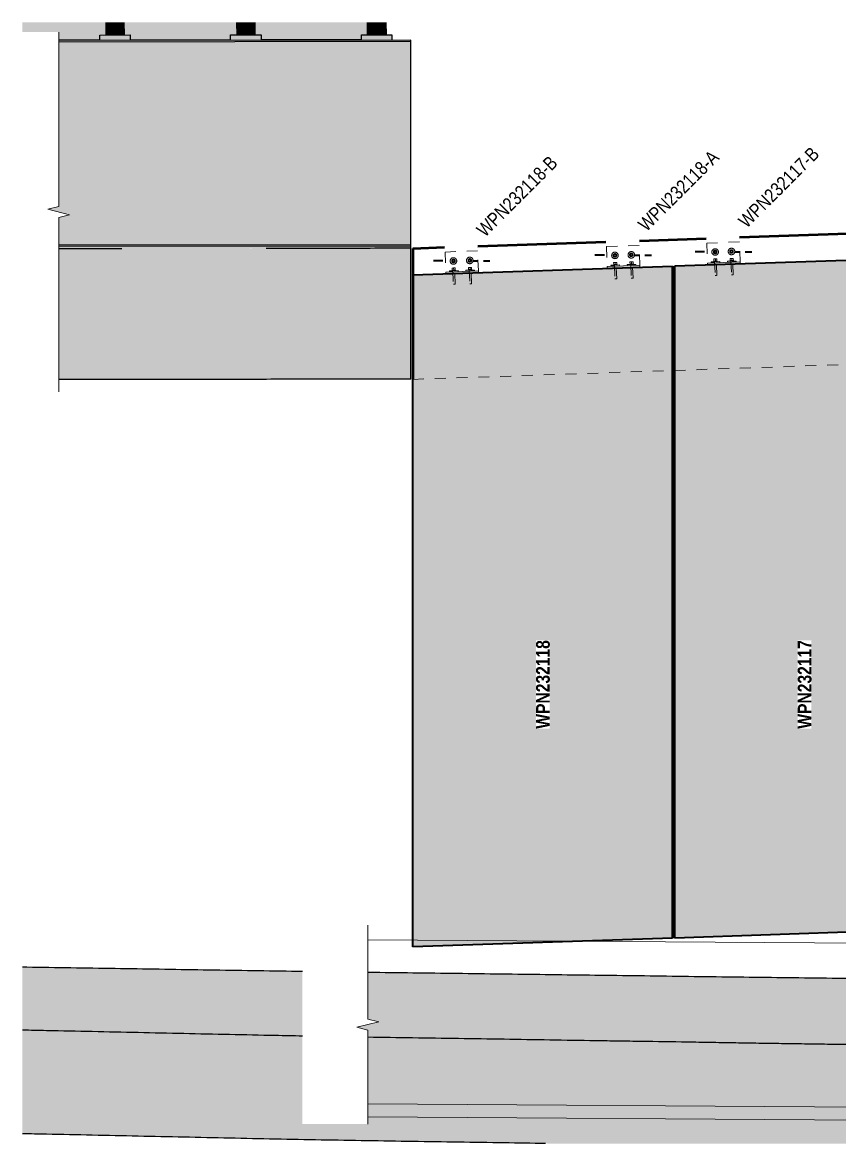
# Model space of a CAD drawing. Header units: metres. Extents: x 0 to 31, y -509 to 23.
# Drawn here: x 15.79 to 23.28, y 12.63 to 22.91 of the extents above; entities that cross this region are included whole.
import ezdxf

# ---------------------------------------------------------------- set-up
doc = ezdxf.new("R2010")
doc.units = ezdxf.units.M
doc.linetypes.add('JacobsDash', pattern=[0.0045, 0.003, -0.0015])
for name, color, linetype, lineweight in [('A-DETL', 7, 'Continuous', 13), ('A-DETL-GENF', 7, 'Continuous', 9), ('A-GENM', 7, 'Continuous', 35), ('A-GENM-IDEN', 7, 'Continuous', 18), ('S-BEAM', 7, 'Continuous', 50), ('S-FNDN', 7, 'Continuous', 50), ('S-FNDN-IDEN', 7, 'Continuous', 18), ('S-FSTN', 7, 'Continuous', 18)]:
    doc.layers.add(name, color=color, linetype=linetype, lineweight=lineweight)
doc.styles.add('Arial Narrow_2', font='ARIALN.TTF', dxfattribs={"height": 0.125})
doc.styles.add('Arial Narrow_B', font='ARIALNB.TTF', dxfattribs={"height": 0.125})

# ---------------------------------------------------------------- blocks, each defined once
blk = doc.blocks.new('CappingBeam_RS39A_CB04 - CappingBeam_RS39A_CB04-57951987-DRG-2873191 - ELEVATION - FASCIA PANEL AT ABUTMENT A1')
at = {"layer": 'A-GENM', "lineweight": 25, "true_color": 0xefefdf}
blk.add_hatch(color=254, dxfattribs=at).paths.add_polyline_path([(1099.103, 19.636), (1099.682, 19.636), (1101.007, 19.638), (1102.332, 19.641), (1102.332, 20.841), (1100.723, 20.838), (1099.682, 20.836), (1099.103, 20.836), (1099.103, 19.8)])
h = blk.add_hatch(color=254, dxfattribs=at)
h.paths.add_polyline_path([(1099.624, 20.836), (1099.806, 20.836), (1099.636, 20.836)])
h.paths.add_polyline_path([(1100.937, 20.838), (1101.007, 20.838), (1100.836, 20.838)])
at = {"layer": 'A-GENM', "color": 253, "lineweight": 25, "true_color": 0xa3a3a3, "flags": 128}
blk.add_lwpolyline([(1102.332, 19.641), (1102.332, 19.774), (1102.332, 19.907), (1102.332, 20.041), (1102.332, 20.174), (1102.332, 20.307), (1102.332, 20.441), (1102.332, 20.574), (1102.332, 20.707), (1102.332, 20.841)], dxfattribs=at)
at = {"layer": 'A-GENM', "color": 253, "lineweight": 25, "true_color": 0xa3a3a3}
for points in [[(1099.681, 20.836), (1099.488, 20.836), (1099.296, 20.836), (1099.103, 20.836)], [(1102.332, 20.841), (1102.112, 20.84), (1101.67, 20.839), (1101.228, 20.839), (1101.007, 20.838)], [(1099.681, 19.636), (1099.488, 19.636), (1099.295, 19.636), (1099.103, 19.636)]]:
    blk.add_open_spline(points, degree=3, dxfattribs=at)
blk.add_open_spline([(1102.332, 19.641), (1102.112, 19.64), (1101.67, 19.639), (1100.787, 19.638), (1100.124, 19.637), (1099.682, 19.636)], degree=3, knots=[0, 0, 0, 0, 0.02083333, 0.04166667, 0.08333333, 0.08333333, 0.08333333, 0.08333333], dxfattribs=at)
blk = doc.blocks.new('StitchPour_RS39A_05 - StitchPour_RS39A_05-60503718-DRG-2873191 - ELEVATION - FASCIA PANEL AT ABUTMENT A1')
at = {"layer": 'A-GENM', "lineweight": 25, "true_color": 0xf4f4f4}
blk.add_hatch(color=7, dxfattribs=at).paths.add_polyline_path([(1099.103, 20.836), (1099.747, 20.836), (1101.699, 20.84), (1102.332, 20.841), (1102.332, 20.861), (1099.103, 20.857), (1099.103, 20.836)])
at = {"layer": 'A-GENM', "color": 253, "lineweight": 25, "true_color": 0xa3a3a3}
blk.add_line((1102.332, 20.841), (1102.332, 20.861), dxfattribs=at)
blk = doc.blocks.new('Barrier-Precast-MPB-03-B - Typical-63995089-DRG-2873191 - ELEVATION - FASCIA PANEL AT ABUTMENT A1')
at = {"layer": 'A-GENM', "lineweight": 25, "true_color": 0xf4f4f4}
for points in [[(1099.103, 20.872), (1102.333, 20.876), (1102.331, 22.736), (1099.103, 22.732), (1099.103, 21.223), (1099.003, 21.198), (1099.203, 21.148), (1099.103, 21.123)], [(1099.103, 22.732), (1102.331, 22.736), (1102.331, 22.75), (1099.103, 22.747)], [(1099.103, 20.857), (1102.333, 20.861), (1102.333, 20.876), (1099.103, 20.872)]]:
    blk.add_hatch(color=7, dxfattribs=at).paths.add_polyline_path(points)
at = {"layer": 'A-GENM', "color": 253, "lineweight": 25, "true_color": 0xa3a3a3}
for p, q in [((1102.331, 22.75), (1099.103, 22.747)), ((1102.331, 22.736), (1099.103, 22.732)), ((1102.331, 22.736), (1102.331, 22.75)), ((1102.333, 20.876), (1102.331, 22.736)), ((1099.103, 20.872), (1102.333, 20.876)), ((1102.333, 20.861), (1102.333, 20.876)), ((1102.333, 20.861), (1099.103, 20.857))]:
    blk.add_line(p, q, dxfattribs=at)
blk = doc.blocks.new('SCR_SW_1 - SCR_SW_1-66993692-DRG-2873191 - ELEVATION - FASCIA PANEL AT ABUTMENT A1')
at = {"layer": 'A-GENM', "lineweight": 25, "true_color": 0xebebeb}
blk.add_hatch(color=7, dxfattribs=at).paths.add_polyline_path([(1100.959, 22.751), (1101.879, 22.752), (1101.879, 22.799), (1101.933, 22.799), (1101.932, 22.912), (1100.901, 22.912), (1100.902, 22.798), (1100.959, 22.798), (1100.959, 22.751)])
at = {"layer": 'A-GENM', "color": 253, "lineweight": 25, "true_color": 0xaeaeae}
blk.add_line((1101.879, 22.752), (1100.959, 22.751), dxfattribs=at)
blk = doc.blocks.new('SCR_SW_2 - SCR_SW_2-66993693-DRG-2873191 - ELEVATION - FASCIA PANEL AT ABUTMENT A1')
at = {"layer": 'A-GENM', "lineweight": 25, "true_color": 0xebebeb}
blk.add_hatch(color=7, dxfattribs=at).paths.add_polyline_path([(1099.759, 22.749), (1100.679, 22.75), (1100.679, 22.798), (1100.736, 22.798), (1100.735, 22.912), (1099.701, 22.912), (1099.702, 22.797), (1099.759, 22.797), (1099.759, 22.75)])
at = {"layer": 'A-GENM', "color": 253, "lineweight": 25, "true_color": 0xaeaeae}
blk.add_line((1100.679, 22.75), (1099.759, 22.749), dxfattribs=at)
blk = doc.blocks.new('SCR_SW_3 - SCR_SW_3-66993694-DRG-2873191 - ELEVATION - FASCIA PANEL AT ABUTMENT A1')
at = {"layer": 'A-GENM', "lineweight": 25, "true_color": 0xebebeb}
blk.add_hatch(color=7, dxfattribs=at).paths.add_polyline_path([(1099.103, 22.749), (1099.479, 22.749), (1099.479, 22.796), (1099.536, 22.797), (1099.535, 22.912), (1098.77, 22.912), (1098.77, 22.823), (1099.103, 22.823), (1099.103, 22.75)])
at = {"layer": 'A-GENM', "color": 253, "lineweight": 25, "true_color": 0xaeaeae}
blk.add_line((1099.479, 22.749), (1099.103, 22.749), dxfattribs=at)
blk = doc.blocks.new('POST_2560_1C_360UB - 1C-68650719-DRG-2873191 - ELEVATION - FASCIA PANEL AT ABUTMENT A1')
at = {"layer": 'A-GENM', "lineweight": 25, "true_color": 0xebebeb}
for points in [[(1101.933, 22.799), (1102.003, 22.799), (1102.003, 22.912), (1101.932, 22.912), (1101.933, 22.799)], [(1102.003, 22.799), (1102.015, 22.799), (1102.014, 22.912), (1102.003, 22.912), (1102.003, 22.799)], [(1102.015, 22.799), (1102.023, 22.799), (1102.022, 22.912), (1102.014, 22.912), (1102.015, 22.799)], [(1102.023, 22.799), (1102.034, 22.799), (1102.034, 22.912), (1102.022, 22.912), (1102.023, 22.799)], [(1102.034, 22.799), (1102.105, 22.799), (1102.104, 22.912), (1102.034, 22.912), (1102.034, 22.799)], [(1101.933, 22.799), (1101.933, 22.799), (1101.933, 22.799)], [(1102.015, 22.799), (1102.015, 22.799), (1102.015, 22.799)]]:
    blk.add_hatch(color=7, dxfattribs=at).paths.add_polyline_path(points)
at = {"layer": 'A-GENM', "color": 253, "lineweight": 25, "true_color": 0xaeaeae}
for p, q in [((1101.932, 22.912), (1101.933, 22.799)), ((1102.015, 22.799), (1102.014, 22.912)), ((1102.022, 22.912), (1102.023, 22.799)), ((1102.104, 22.912), (1102.105, 22.799))]:
    blk.add_line(p, q, dxfattribs=at)
blk = doc.blocks.new('POST_2360_1B_310UB - 1B-68650720-DRG-2873191 - ELEVATION - FASCIA PANEL AT ABUTMENT A1')
at = {"layer": 'A-GENM', "lineweight": 25, "true_color": 0xebebeb}
for points in [[(1100.736, 22.798), (1100.804, 22.798), (1100.804, 22.912), (1100.735, 22.912), (1100.736, 22.798)], [(1100.804, 22.798), (1100.815, 22.798), (1100.815, 22.912), (1100.804, 22.912), (1100.804, 22.798)], [(1100.815, 22.798), (1100.822, 22.798), (1100.822, 22.912), (1100.815, 22.912), (1100.815, 22.798)], [(1100.822, 22.798), (1100.833, 22.798), (1100.833, 22.912), (1100.822, 22.912), (1100.822, 22.798)], [(1100.833, 22.798), (1100.902, 22.798), (1100.901, 22.912), (1100.833, 22.912), (1100.833, 22.798)], [(1100.736, 22.798), (1100.736, 22.798), (1100.736, 22.798)], [(1100.815, 22.798), (1100.815, 22.798), (1100.815, 22.798)]]:
    blk.add_hatch(color=7, dxfattribs=at).paths.add_polyline_path(points)
at = {"layer": 'A-GENM', "color": 253, "lineweight": 25, "true_color": 0xaeaeae}
for p, q in [((1100.735, 22.912), (1100.736, 22.798)), ((1100.815, 22.798), (1100.815, 22.912)), ((1100.822, 22.912), (1100.822, 22.798)), ((1100.901, 22.912), (1100.902, 22.798))]:
    blk.add_line(p, q, dxfattribs=at)
blk = doc.blocks.new('POST_2180_1B_310UB - 1B-68650721-DRG-2873191 - ELEVATION - FASCIA PANEL AT ABUTMENT A1')
at = {"layer": 'A-GENM', "lineweight": 25, "true_color": 0xebebeb}
for points in [[(1099.536, 22.796), (1099.604, 22.797), (1099.604, 22.912), (1099.535, 22.912), (1099.536, 22.797)], [(1099.604, 22.796), (1099.615, 22.797), (1099.615, 22.912), (1099.604, 22.912), (1099.604, 22.797)], [(1099.615, 22.796), (1099.622, 22.797), (1099.622, 22.912), (1099.615, 22.912), (1099.615, 22.797)], [(1099.622, 22.796), (1099.633, 22.797), (1099.633, 22.912), (1099.622, 22.912), (1099.622, 22.797)], [(1099.633, 22.796), (1099.702, 22.797), (1099.701, 22.912), (1099.633, 22.912), (1099.633, 22.797)], [(1099.536, 22.796), (1099.536, 22.797), (1099.536, 22.797)], [(1099.615, 22.796), (1099.615, 22.797), (1099.615, 22.797)]]:
    blk.add_hatch(color=7, dxfattribs=at).paths.add_polyline_path(points)
at = {"layer": 'A-GENM', "color": 253, "lineweight": 25, "true_color": 0xaeaeae}
for p, q in [((1099.535, 22.912), (1099.536, 22.796)), ((1099.615, 22.796), (1099.615, 22.912)), ((1099.622, 22.912), (1099.622, 22.796)), ((1099.701, 22.912), (1099.702, 22.797))]:
    blk.add_line(p, q, dxfattribs=at)
blk = doc.blocks.new('PLATE ph - PLATE ph-66945816-DRG-2873191 - ELEVATION - FASCIA PANEL AT ABUTMENT A1')
at = {"layer": 'A-GENM', "lineweight": 25, "true_color": 0xebebeb}
for points in [[(1101.879, 22.75), (1102.159, 22.75), (1102.159, 22.799), (1101.879, 22.799), (1101.879, 22.75)], [(1101.879, 22.75), (1101.879, 22.75), (1101.879, 22.75)]]:
    blk.add_hatch(color=7, dxfattribs=at).paths.add_polyline_path(points)
at = {"layer": 'A-GENM', "color": 253, "lineweight": 25, "true_color": 0xaeaeae}
for p, q in [((1101.879, 22.791), (1101.879, 22.799)), ((1101.879, 22.799), (1102.159, 22.799)), ((1101.879, 22.75), (1101.879, 22.799)), ((1102.159, 22.799), (1102.159, 22.75))]:
    blk.add_line(p, q, dxfattribs=at)
blk = doc.blocks.new('PLATE ph - PLATE ph-V1-DRG-2873191 - ELEVATION - FASCIA PANEL AT ABUTMENT A1')
at = {"layer": 'A-GENM', "lineweight": 25, "true_color": 0xebebeb}
for points in [[(1100.679, 22.749), (1100.959, 22.749), (1100.959, 22.798), (1100.679, 22.798), (1100.679, 22.75)], [(1100.679, 22.749), (1100.679, 22.749), (1100.679, 22.75)]]:
    blk.add_hatch(color=7, dxfattribs=at).paths.add_polyline_path(points)
at = {"layer": 'A-GENM', "color": 253, "lineweight": 25, "true_color": 0xaeaeae}
for p, q in [((1100.679, 22.79), (1100.679, 22.798)), ((1100.679, 22.798), (1100.959, 22.798)), ((1100.679, 22.749), (1100.679, 22.798)), ((1100.959, 22.798), (1100.959, 22.749))]:
    blk.add_line(p, q, dxfattribs=at)
blk = doc.blocks.new('PLATE ph - PLATE ph-V2-DRG-2873191 - ELEVATION - FASCIA PANEL AT ABUTMENT A1')
at = {"layer": 'A-GENM', "lineweight": 25, "true_color": 0xebebeb}
for points in [[(1099.479, 22.747), (1099.759, 22.748), (1099.759, 22.797), (1099.479, 22.796), (1099.479, 22.75)], [(1099.479, 22.747), (1099.479, 22.747), (1099.479, 22.75)]]:
    blk.add_hatch(color=7, dxfattribs=at).paths.add_polyline_path(points)
at = {"layer": 'A-GENM', "color": 253, "lineweight": 25, "true_color": 0xaeaeae}
for p, q in [((1099.479, 22.796), (1099.759, 22.797)), ((1099.479, 22.789), (1099.479, 22.796)), ((1099.479, 22.747), (1099.479, 22.796)), ((1099.759, 22.797), (1099.759, 22.748))]:
    blk.add_line(p, q, dxfattribs=at)
blk = doc.blocks.new('Top of Pavement - RL A - Top of Pavement - RL A-68818558-DRG-2873191 - ELEVATION - FASCIA PANEL AT ABUTMENT A1')
at = {"layer": 'A-GENM', "lineweight": 25, "true_color": 0xe8e8e8}
h = blk.add_hatch(color=254, dxfattribs=at)
h.paths.add_polyline_path([(1108.679, 13.508), (1108.679, 13.554), (1114.238, 13.554), (1114.238, 14.068), (1113.781, 14.071), (1112.44, 14.082), (1111.353, 14.091), (1110.14, 14.103), (1106.499, 14.14), (1105.285, 14.155), (1101.938, 14.198), (1101.938, 13.77), (1102.038, 13.745), (1101.839, 13.695), (1101.938, 13.67), (1101.938, 13.604), (1104.027, 13.571), (1106.582, 13.532), (1107.558, 13.521), (1108.652, 13.508)])
h.paths.add_polyline_path([(1101.338, 13.614), (1101.338, 14.206), (1100.834, 14.214), (1099.215, 14.239), (1098.77, 14.246), (1098.77, 13.669), (1101.211, 13.617)])
blk.add_hatch(color=254, dxfattribs=at).paths.add_polyline_path([(1105.3, 12.629), (1108.679, 12.629), (1108.679, 13.508), (1106.336, 13.536), (1106.093, 13.539), (1105.117, 13.554), (1102.978, 13.588), (1101.938, 13.604), (1101.938, 12.808), (1101.338, 12.808), (1101.338, 13.614), (1100.723, 13.627), (1099.411, 13.655), (1098.77, 13.669), (1098.77, 12.719), (1101.394, 12.663), (1101.699, 12.658), (1102.188, 12.65), (1103.607, 12.629), (1105.117, 12.629)])
at = {"layer": 'A-GENM', "color": 253, "lineweight": 25, "true_color": 0xa3a3a3}
for points, knots in [([(1101.338, 14.206), (1101.305, 14.207), (1101.137, 14.209), (1100.834, 14.214), (1100.429, 14.22), (1100.024, 14.227), (1099.62, 14.233), (1099.215, 14.239), (1098.932, 14.244), (1098.784, 14.246), (1098.77, 14.246)], [0.66690683, 0.66690683, 0.66690683, 0.66690683, 0.66759777, 0.67039106, 0.67318436, 0.67597765, 0.67877095, 0.68156425, 0.68435754, 0.68463567, 0.68463567, 0.68463567, 0.68463567]), ([(1114.238, 14.068), (1114.22, 14.068), (1114.068, 14.069), (1113.781, 14.071), (1113.376, 14.074), (1112.971, 14.077), (1112.567, 14.081), (1112.162, 14.084), (1111.758, 14.087), (1111.353, 14.091), (1110.949, 14.095), (1110.409, 14.1), (1109.87, 14.106), (1109.331, 14.111), (1108.926, 14.115), (1108.521, 14.119), (1108.117, 14.124), (1107.712, 14.128), (1107.308, 14.132), (1106.903, 14.136), (1106.499, 14.14), (1106.094, 14.145), (1105.689, 14.15), (1105.285, 14.155), (1104.88, 14.16), (1104.475, 14.166), (1104.071, 14.171), (1103.666, 14.176), (1103.127, 14.183), (1102.587, 14.19), (1102.146, 14.195), (1101.975, 14.198), (1101.938, 14.198)], [0.57784676, 0.57784676, 0.57784676, 0.57784676, 0.57821229, 0.58100559, 0.58379888, 0.58659218, 0.58938547, 0.59217877, 0.59497207, 0.59776536, 0.60055866, 0.60335196, 0.60893855, 0.61173184, 0.61452514, 0.61731844, 0.62011173, 0.62290503, 0.62569832, 0.62849162, 0.63128492, 0.63407821, 0.63687151, 0.6396648, 0.6424581, 0.6452514, 0.64804469, 0.65083799, 0.65363128, 0.65921788, 0.66201117, 0.66276495, 0.66276495, 0.66276495, 0.66276495]), ([(1101.338, 13.614), (1101.255, 13.616), (1101.032, 13.62), (1100.67, 13.628), (1100.25, 13.637), (1099.831, 13.646), (1099.411, 13.655), (1099.058, 13.663), (1098.844, 13.667), (1098.77, 13.669)], [0.66302499, 0.66302499, 0.66302499, 0.66302499, 0.66473988, 0.66763006, 0.67052023, 0.6734104, 0.67630058, 0.67919075, 0.68071618, 0.68071618, 0.68071618, 0.68071618]), ([(1108.679, 13.508), (1108.67, 13.508), (1108.521, 13.51), (1108.231, 13.513), (1107.81, 13.518), (1107.389, 13.523), (1106.968, 13.528), (1106.617, 13.532), (1106.336, 13.536), (1106.126, 13.539), (1105.916, 13.542), (1105.706, 13.545), (1105.496, 13.548), (1105.286, 13.552), (1105.077, 13.555), (1104.797, 13.56), (1104.517, 13.564), (1104.237, 13.568), (1103.957, 13.572), (1103.607, 13.578), (1103.188, 13.585), (1102.768, 13.591), (1102.352, 13.597), (1102.075, 13.601), (1101.938, 13.604)], [0.61252895, 0.61252895, 0.61252895, 0.61252895, 0.61271676, 0.61560694, 0.61849711, 0.62138728, 0.62427746, 0.62716763, 0.62861272, 0.6300578, 0.63150289, 0.63294798, 0.63439306, 0.63583815, 0.63728324, 0.63872832, 0.6416185, 0.64306358, 0.64450867, 0.64739884, 0.65028902, 0.65317919, 0.65606936, 0.65889277, 0.65889277, 0.65889277, 0.65889277]), ([(1103.566, 12.629), (1103.44, 12.631), (1103.174, 12.635), (1102.768, 12.641), (1102.348, 12.647), (1101.929, 12.654), (1101.509, 12.661), (1101.089, 12.669), (1100.67, 12.678), (1100.11, 12.69), (1099.551, 12.702), (1099.058, 12.713), (1098.844, 12.717), (1098.77, 12.719)], [0.64768326, 0.64768326, 0.64768326, 0.64768326, 0.65028902, 0.65317919, 0.65606936, 0.65895954, 0.66184971, 0.66473988, 0.66763006, 0.67052023, 0.67630058, 0.67919075, 0.68071618, 0.68071618, 0.68071618, 0.68071618])]:
    blk.add_open_spline(points, degree=3, knots=knots, dxfattribs=at)
blk = doc.blocks.new('T2DPAA-T2D-C3S-RS-M3D-100334_rvt-1-DRG-2873191 - ELEVATION - FASCIA PANEL AT ABUTMENT A1')
at = {"layer": 'A-GENM', "color": 253, "lineweight": 25, "true_color": 0xa3a3a3}
for name in ['SCR_SW_3 - SCR_SW_3-66993694-DRG-2873191 - ELEVATION - FASCIA PANEL AT ABUTMENT A1', 'POST_2180_1B_310UB - 1B-68650721-DRG-2873191 - ELEVATION - FASCIA PANEL AT ABUTMENT A1', 'SCR_SW_2 - SCR_SW_2-66993693-DRG-2873191 - ELEVATION - FASCIA PANEL AT ABUTMENT A1', 'POST_2360_1B_310UB - 1B-68650720-DRG-2873191 - ELEVATION - FASCIA PANEL AT ABUTMENT A1', 'SCR_SW_1 - SCR_SW_1-66993692-DRG-2873191 - ELEVATION - FASCIA PANEL AT ABUTMENT A1', 'POST_2560_1C_360UB - 1C-68650719-DRG-2873191 - ELEVATION - FASCIA PANEL AT ABUTMENT A1', 'Barrier-Precast-MPB-03-B - Typical-63995089-DRG-2873191 - ELEVATION - FASCIA PANEL AT ABUTMENT A1', 'PLATE ph - PLATE ph-V2-DRG-2873191 - ELEVATION - FASCIA PANEL AT ABUTMENT A1', 'PLATE ph - PLATE ph-V1-DRG-2873191 - ELEVATION - FASCIA PANEL AT ABUTMENT A1', 'PLATE ph - PLATE ph-66945816-DRG-2873191 - ELEVATION - FASCIA PANEL AT ABUTMENT A1', 'StitchPour_RS39A_05 - StitchPour_RS39A_05-60503718-DRG-2873191 - ELEVATION - FASCIA PANEL AT ABUTMENT A1', 'CappingBeam_RS39A_CB04 - CappingBeam_RS39A_CB04-57951987-DRG-2873191 - ELEVATION - FASCIA PANEL AT ABUTMENT A1', 'Top of Pavement - RL A - Top of Pavement - RL A-68818558-DRG-2873191 - ELEVATION - FASCIA PANEL AT ABUTMENT A1']:
    blk.add_blockref(name, (0, 0), dxfattribs=at)
blk = doc.blocks.new('BR08_20_GEN_WPC_PrecastPanel_Wall__4point - BR08_20_GEN_WPC_PrecastPanel_Wall__4point-8424375-DRG-2873191 - ELEVATION - FASCIA PANEL AT ABUTMENT A1')
at = {"layer": 'A-GENM', "true_color": 0xc0c0c0}
for points in [[(1104.752, 14.514), (1107.132, 14.593), (1107.132, 20.76), (1104.752, 20.678), (1104.752, 15.199)], [(1107.132, 14.593), (1107.133, 14.593), (1107.132, 15.199)], [(1104.752, 14.514), (1104.753, 14.514), (1106.582, 14.575)]]:
    blk.add_hatch(color=9, dxfattribs=at).paths.add_polyline_path(points)
at = {"layer": 'A-GENM'}
for p, q in [((1104.752, 20.678), (1107.132, 20.76)), ((1104.752, 14.514), (1104.752, 20.678)), ((1107.133, 20.76), (1107.132, 20.76)), ((1107.132, 20.76), (1107.132, 14.593)), ((1107.133, 14.593), (1107.133, 20.76)), ((1107.132, 14.593), (1104.752, 14.514)), ((1107.132, 14.593), (1107.133, 14.593))]:
    blk.add_line(p, q, dxfattribs=at)
blk = doc.blocks.new('BR08_20_GEN_WPC_PrecastPanel_Wall__4point - BR08_20_GEN_WPC_PrecastPanel_Wall__4point-8424378-DRG-2873191 - ELEVATION - FASCIA PANEL AT ABUTMENT A1')
at = {"layer": 'A-GENM', "true_color": 0xc0c0c0}
blk.add_hatch(color=9, dxfattribs=at).paths.add_polyline_path([(1102.352, 14.434), (1104.732, 14.512), (1104.732, 20.677), (1102.352, 20.596), (1102.352, 15.199)])
at = {"layer": 'A-GENM'}
for p, q in [((1102.352, 20.596), (1104.732, 20.677)), ((1104.733, 20.677), (1104.732, 20.677)), ((1104.732, 20.677), (1104.732, 14.512)), ((1104.733, 14.512), (1104.733, 20.677)), ((1102.352, 14.434), (1102.352, 20.596)), ((1104.732, 14.512), (1102.352, 14.434)), ((1104.732, 14.512), (1104.733, 14.512))]:
    blk.add_line(p, q, dxfattribs=at)
blk = doc.blocks.new('30_SFD_XSO_GeometryDataPoint_xyz_CS - 30_SFD_XSO_GeometryDataPoint_xyz_CS-4773378-DRG-2873191 - ELEVATION - FASCIA PANEL AT ABUTMENT A1')
at = {"layer": 'S-FNDN', "lineweight": 35}
for p, q in [((1102.626, 20.726), (1102.539, 20.726)), ((1102.899, 20.726), (1102.949, 20.726)), ((1102.998, 20.726), (1103.058, 20.726))]:
    blk.add_line(p, q, dxfattribs=at)
blk = doc.blocks.new('20_BR04_Wall_Panel_Bracket_Connection - 20_BR04_Wall_Panel_Bracket_Connection-V21-DRG-2873191 - ELEVATION - FASCIA PANEL AT ABUTMENT A1')
at = {"layer": 'S-FSTN', "linetype": 'JacobsDash', "lineweight": 9, "true_color": 0xc0c0c0}
for points in [[(1105.052, 20.688), (1105.352, 20.699), (1105.352, 20.715), (1105.052, 20.704)], [(1105.087, 20.706), (1105.124, 20.707), (1105.119, 20.71), (1105.111, 20.716), (1105.086, 20.716), (1105.086, 20.715)], [(1105.28, 20.712), (1105.317, 20.713), (1105.316, 20.723), (1105.291, 20.723), (1105.285, 20.717), (1105.283, 20.715)]]:
    blk.add_hatch(color=9, dxfattribs=at).paths.add_polyline_path(points)
at = {"layer": 'S-FSTN', "linetype": 'JacobsDash', "lineweight": 9}
for p, q in [((1105.345, 20.899), (1105.046, 20.888)), ((1105.046, 20.888), (1105.052, 20.704)), ((1105.352, 20.715), (1105.345, 20.899)), ((1105.123, 20.836), (1105.123, 20.836)), ((1105.123, 20.814), (1105.123, 20.814)), ((1105.123, 20.798), (1105.123, 20.798)), ((1105.123, 20.776), (1105.123, 20.776)), ((1105.273, 20.841), (1105.273, 20.841)), ((1105.273, 20.819), (1105.273, 20.819)), ((1105.273, 20.803), (1105.273, 20.803)), ((1105.273, 20.781), (1105.273, 20.781)), ((1105.112, 20.716), (1105.166, 20.718)), ((1105.167, 20.708), (1105.166, 20.718)), ((1105.236, 20.721), (1105.291, 20.723)), ((1105.237, 20.711), (1105.236, 20.721)), ((1105.352, 20.699), (1105.352, 20.715))]:
    blk.add_line(p, q, dxfattribs=at)
at = {"layer": 'S-FSTN', "lineweight": 9}
for p, q in [((1105.052, 20.704), (1105.352, 20.715)), ((1105.052, 20.688), (1105.052, 20.704)), ((1105.086, 20.716), (1105.112, 20.716)), ((1105.086, 20.716), (1105.087, 20.706)), ((1105.291, 20.723), (1105.316, 20.723)), ((1105.316, 20.723), (1105.317, 20.713)), ((1105.352, 20.715), (1105.352, 20.699))]:
    blk.add_line(p, q, dxfattribs=at)
at = {"layer": 'S-FSTN', "linetype": 'JacobsDash', "lineweight": 9}
for centre, major_axis, start_param, end_param in [((1105.123, 20.806), (0, 0.03), 0.034193, 3.175785), ((1105.123, 20.806), (0, 0.009), 0.034193, 3.175785), ((1105.123, 20.806), (0, 0.008), 0.034193, 3.175785), ((1105.123, 20.806), (0, 0.008), 1.399369, 1.810609), ((1105.123, 20.806), (0, 0.008), 1.08139, 1.293576), ((1105.123, 20.806), (0, 0.03), 3.175785, 6.317378), ((1105.123, 20.806), (0, 0.009), 3.175785, 6.317378), ((1105.123, 20.806), (0, 0.008), 3.175785, 6.317378), ((1105.123, 20.806), (0, 0.008), 4.222983, 5.27018), ((1105.273, 20.811), (0, 0.03), 0.034193, 3.175785), ((1105.273, 20.811), (0, 0.009), 0.034193, 3.175785), ((1105.273, 20.811), (0, 0.008), 0.034193, 3.175785), ((1105.273, 20.811), (0, 0.008), 1.658757, 2.07482), ((1105.273, 20.811), (0, 0.008), 1.08139, 1.293576), ((1105.273, 20.811), (0, 0.03), 3.175785, 6.317378), ((1105.273, 20.811), (0, 0.009), 3.175785, 6.317378), ((1105.273, 20.811), (0, 0.008), 3.175785, 6.317378), ((1105.273, 20.811), (0, 0.008), 4.222983, 5.27018)]:
    blk.add_ellipse(centre, major_axis=major_axis, ratio=1, start_param=start_param, end_param=end_param, dxfattribs=at)
blk = doc.blocks.new('Anchor Bolt -HAB - HAB H16 x 165-V22-DRG-2873191 - ELEVATION - FASCIA PANEL AT ABUTMENT A1')
at = {"layer": 'S-FSTN', "linetype": 'JacobsDash', "lineweight": 9}
for p, q in [((1105.26, 20.726), (1105.26, 20.721)), ((1105.261, 20.747), (1105.275, 20.747)), ((1105.261, 20.747), (1105.262, 20.727)), ((1105.276, 20.727), (1105.262, 20.727)), ((1105.268, 20.722), (1105.273, 20.597)), ((1105.275, 20.747), (1105.289, 20.748)), ((1105.275, 20.747), (1105.276, 20.727)), ((1105.29, 20.728), (1105.276, 20.727)), ((1105.289, 20.597), (1105.284, 20.722)), ((1105.289, 20.748), (1105.29, 20.728)), ((1105.292, 20.723), (1105.292, 20.728))]:
    blk.add_line(p, q, dxfattribs=at)
for centre, major_axis, start_param, end_param in [((1105.276, 20.727), (0.0161, 0.0006), 2.618326, 3.141593), ((1105.276, 20.727), (0.0161, 0.0006), 1.571129, 1.780568), ((1105.276, 20.727), (0.0161, 0.0006), 1.361689, 1.571129), ((1105.276, 20.727), (0.0161, 0.0006), 0.000333, 0.523931), ((1105.281, 20.597), (0.008, 0.00027), 0.000333, 3.141593)]:
    blk.add_ellipse(centre, major_axis=major_axis, ratio=0.000011, start_param=start_param, end_param=end_param, dxfattribs=at)
blk = doc.blocks.new('Anchor Bolt -HAB - HAB H16 x 85-V23-DRG-2873191 - ELEVATION - FASCIA PANEL AT ABUTMENT A1')
at = {"layer": 'S-FSTN', "linetype": 'JacobsDash', "lineweight": 9}
for p, q in [((1105.273, 20.827), (1105.259, 20.819)), ((1105.259, 20.819), (1105.26, 20.803)), ((1105.26, 20.803), (1105.274, 20.795)), ((1105.273, 20.827), (1105.273, 20.827)), ((1105.287, 20.82), (1105.273, 20.827)), ((1105.273, 20.795), (1105.273, 20.795)), ((1105.274, 20.795), (1105.288, 20.804)), ((1105.288, 20.804), (1105.287, 20.82))]:
    blk.add_line(p, q, dxfattribs=at)
for start_param, end_param in [(1.089646, 1.604989), (1.604989, 2.120327), (0.042292, 1.073293), (2.136624, 3.16911), (0.807333, 0.819591), (2.390387, 2.402696), (0.539731, 0.557791), (2.652186, 2.6703), (0.295992, 0.308729), (2.901123, 2.913986), (5.277262, 6.311487), (3.182815, 4.215962), (6.041868, 6.055579), (3.437585, 3.451312), (5.793779, 5.812689), (3.680449, 3.699384), (3.947121, 3.961183), (4.746582, 5.263212), (4.229951, 4.746582)]:
    blk.add_ellipse((1105.273, 20.811), major_axis=(0, 0.0162), ratio=1, start_param=start_param, end_param=end_param, dxfattribs=at)
blk = doc.blocks.new('Anchor Bolt -HAB - HAB H16 x 85-V24-DRG-2873191 - ELEVATION - FASCIA PANEL AT ABUTMENT A1')
at = {"layer": 'S-FSTN', "linetype": 'JacobsDash', "lineweight": 9}
for p, q in [((1105.123, 20.822), (1105.109, 20.814)), ((1105.109, 20.814), (1105.11, 20.797)), ((1105.11, 20.797), (1105.124, 20.79)), ((1105.123, 20.822), (1105.123, 20.822)), ((1105.137, 20.815), (1105.123, 20.822)), ((1105.123, 20.79), (1105.123, 20.79)), ((1105.124, 20.79), (1105.138, 20.798)), ((1105.138, 20.798), (1105.137, 20.815))]:
    blk.add_line(p, q, dxfattribs=at)
for start_param, end_param in [(1.090517, 1.604989), (1.604989, 2.119461), (0.042301, 1.073295), (2.136622, 3.169105), (0.807342, 0.819591), (2.390387, 2.402683), (0.539673, 0.557791), (2.652186, 2.670329), (0.295992, 0.308893), (2.901069, 2.913986), (5.277264, 6.311496), (3.182812, 4.21596), (6.042029, 6.055579), (3.437585, 3.451261), (5.793779, 5.812631), (3.680479, 3.699384), (5.53198, 5.546), (3.947111, 3.961183), (4.746582, 5.263876), (4.22929, 4.746582)]:
    blk.add_ellipse((1105.123, 20.806), major_axis=(0, 0.0162), ratio=1, start_param=start_param, end_param=end_param, dxfattribs=at)
blk = doc.blocks.new('20_BR04_Wall_Panel_Bracket_Connection - 20_BR04_Wall_Panel_Bracket_Connection-V25-DRG-2873191 - ELEVATION - FASCIA PANEL AT ABUTMENT A1')
at = {"layer": 'S-FSTN', "linetype": 'JacobsDash', "lineweight": 9, "true_color": 0xc0c0c0}
for points in [[(1102.652, 20.606), (1102.952, 20.617), (1102.952, 20.633), (1102.652, 20.622)], [(1102.687, 20.624), (1102.724, 20.625), (1102.719, 20.628), (1102.711, 20.634), (1102.686, 20.633), (1102.686, 20.633)], [(1102.88, 20.63), (1102.917, 20.631), (1102.916, 20.641), (1102.891, 20.64), (1102.886, 20.635), (1102.883, 20.633)]]:
    blk.add_hatch(color=9, dxfattribs=at).paths.add_polyline_path(points)
at = {"layer": 'S-FSTN', "linetype": 'JacobsDash', "lineweight": 9}
for p, q in [((1102.945, 20.816), (1102.646, 20.806)), ((1102.646, 20.806), (1102.652, 20.622)), ((1102.952, 20.633), (1102.945, 20.816)), ((1102.723, 20.754), (1102.723, 20.754)), ((1102.723, 20.732), (1102.723, 20.732)), ((1102.723, 20.716), (1102.723, 20.716)), ((1102.723, 20.694), (1102.723, 20.694)), ((1102.873, 20.759), (1102.873, 20.759)), ((1102.873, 20.737), (1102.873, 20.737)), ((1102.873, 20.721), (1102.873, 20.721)), ((1102.873, 20.699), (1102.873, 20.699)), ((1102.712, 20.634), (1102.766, 20.636)), ((1102.767, 20.626), (1102.766, 20.636)), ((1102.836, 20.639), (1102.891, 20.64)), ((1102.837, 20.629), (1102.836, 20.639)), ((1102.952, 20.617), (1102.952, 20.633))]:
    blk.add_line(p, q, dxfattribs=at)
at = {"layer": 'S-FSTN', "lineweight": 9}
for p, q in [((1102.652, 20.622), (1102.952, 20.633)), ((1102.652, 20.606), (1102.652, 20.622)), ((1102.686, 20.633), (1102.712, 20.634)), ((1102.686, 20.633), (1102.687, 20.624)), ((1102.891, 20.64), (1102.916, 20.641)), ((1102.916, 20.641), (1102.917, 20.631)), ((1102.952, 20.633), (1102.952, 20.617))]:
    blk.add_line(p, q, dxfattribs=at)
at = {"layer": 'S-FSTN', "linetype": 'JacobsDash', "lineweight": 9}
for centre, major_axis, start_param, end_param in [((1102.723, 20.724), (0, 0.03), 0.034173, 3.175765), ((1102.723, 20.724), (0, 0.009), 0.034173, 3.175765), ((1102.723, 20.724), (0, 0.008), 0.034173, 3.175765), ((1102.723, 20.724), (0, 0.008), 1.399193, 1.810745), ((1102.723, 20.724), (0, 0.008), 1.08137, 1.293694), ((1102.723, 20.724), (0, 0.03), 3.175765, 6.317358), ((1102.723, 20.724), (0, 0.009), 3.175765, 6.317358), ((1102.723, 20.724), (0, 0.008), 3.175765, 6.317358), ((1102.723, 20.724), (0, 0.008), 4.222963, 5.27016), ((1102.873, 20.729), (0, 0.03), 0.034173, 3.175765), ((1102.873, 20.729), (0, 0.009), 0.034173, 3.175765), ((1102.873, 20.729), (0, 0.008), 0.034173, 3.175765), ((1102.873, 20.729), (0, 0.008), 1.658588, 2.074949), ((1102.873, 20.729), (0, 0.008), 1.08137, 1.293694), ((1102.873, 20.729), (0, 0.03), 3.175765, 6.317358), ((1102.873, 20.729), (0, 0.009), 3.175765, 6.317358), ((1102.873, 20.729), (0, 0.008), 3.175765, 6.317358), ((1102.873, 20.729), (0, 0.008), 4.222963, 5.27016)]:
    blk.add_ellipse(centre, major_axis=major_axis, ratio=1, start_param=start_param, end_param=end_param, dxfattribs=at)
blk = doc.blocks.new('Anchor Bolt -HAB - HAB H16 x 165-V26-DRG-2873191 - ELEVATION - FASCIA PANEL AT ABUTMENT A1')
at = {"layer": 'S-FSTN', "linetype": 'JacobsDash', "lineweight": 9}
for p, q in [((1102.86, 20.644), (1102.86, 20.639)), ((1102.861, 20.664), (1102.875, 20.665)), ((1102.861, 20.664), (1102.862, 20.645)), ((1102.876, 20.645), (1102.862, 20.645)), ((1102.868, 20.64), (1102.873, 20.515)), ((1102.875, 20.665), (1102.889, 20.665)), ((1102.875, 20.665), (1102.876, 20.645)), ((1102.89, 20.645), (1102.876, 20.645)), ((1102.889, 20.515), (1102.884, 20.64)), ((1102.889, 20.665), (1102.89, 20.645)), ((1102.892, 20.641), (1102.892, 20.646))]:
    blk.add_line(p, q, dxfattribs=at)
for centre, major_axis, start_param, end_param in [((1102.876, 20.645), (0.0161, 0.0006), 2.618326, 3.141592), ((1102.876, 20.645), (0.0161, 0.0006), 1.571128, 1.780568), ((1102.876, 20.645), (0.0161, 0.0006), 1.361688, 1.571128), ((1102.876, 20.645), (0.0161, 0.0006), 0.000332, 0.52393), ((1102.881, 20.515), (0.008, 0.00027), 0.000332, 3.141592)]:
    blk.add_ellipse(centre, major_axis=major_axis, ratio=0.000011, start_param=start_param, end_param=end_param, dxfattribs=at)
blk = doc.blocks.new('Anchor Bolt -HAB - HAB H16 x 85-V27-DRG-2873191 - ELEVATION - FASCIA PANEL AT ABUTMENT A1')
at = {"layer": 'S-FSTN', "linetype": 'JacobsDash', "lineweight": 9}
for p, q in [((1102.873, 20.745), (1102.859, 20.737)), ((1102.859, 20.737), (1102.86, 20.721)), ((1102.86, 20.721), (1102.874, 20.713)), ((1102.873, 20.745), (1102.873, 20.745)), ((1102.887, 20.738), (1102.873, 20.745)), ((1102.873, 20.713), (1102.873, 20.713)), ((1102.874, 20.713), (1102.888, 20.721)), ((1102.888, 20.721), (1102.887, 20.738))]:
    blk.add_line(p, q, dxfattribs=at)
for start_param, end_param in [(1.089624, 1.604969), (1.604969, 2.12031), (0.042271, 1.073274), (2.136603, 3.169091), (0.807311, 0.819571), (2.390367, 2.402678), (0.53971, 0.557772), (2.652167, 2.670281), (0.295972, 0.30871), (2.901102, 2.913966), (5.277243, 6.311466), (3.182797, 4.21594), (6.041849, 6.055559), (3.437565, 3.451291), (5.793759, 5.812668), (3.680431, 3.699364), (5.53196, 5.545972), (3.947104, 3.961164), (4.746562, 5.263189), (4.229935, 4.746562)]:
    blk.add_ellipse((1102.873, 20.729), major_axis=(0, 0.0162), ratio=1, start_param=start_param, end_param=end_param, dxfattribs=at)
blk = doc.blocks.new('Anchor Bolt -HAB - HAB H16 x 85-V28-DRG-2873191 - ELEVATION - FASCIA PANEL AT ABUTMENT A1')
at = {"layer": 'S-FSTN', "linetype": 'JacobsDash', "lineweight": 9}
for p, q in [((1102.723, 20.74), (1102.709, 20.732)), ((1102.709, 20.732), (1102.71, 20.715)), ((1102.71, 20.715), (1102.724, 20.708)), ((1102.723, 20.74), (1102.723, 20.74)), ((1102.737, 20.732), (1102.723, 20.74)), ((1102.723, 20.708), (1102.723, 20.708)), ((1102.724, 20.708), (1102.738, 20.716)), ((1102.738, 20.716), (1102.737, 20.732))]:
    blk.add_line(p, q, dxfattribs=at)
for start_param, end_param in [(1.090494, 1.604969), (1.604969, 2.119444), (0.042279, 1.073277), (2.136601, 3.169087), (0.807319, 0.819571), (2.390367, 2.402666), (0.539652, 0.557772), (2.652167, 2.67031), (0.295972, 0.308874), (2.901049, 2.913966), (5.277245, 6.311475), (3.182794, 4.215938), (6.04201, 6.055559), (3.437565, 3.45124), (5.793759, 5.81261), (3.68046, 3.699364), (5.53196, 5.545978), (3.947094, 3.961164), (4.746562, 5.263854), (4.229273, 4.746562)]:
    blk.add_ellipse((1102.723, 20.724), major_axis=(0, 0.0162), ratio=1, start_param=start_param, end_param=end_param, dxfattribs=at)
blk = doc.blocks.new('03_SFR_ACS_Abutment_BR08_Retaining wall CS - ABUTMENT SOUTH WEST_B08-7985321-DRG-2873191 - ELEVATION - FASCIA PANEL AT ABUTMENT A1')
at = {"layer": 'A-DETL', "color": 8, "linetype": 'JacobsDash', "lineweight": 18, "true_color": 0x808080}
blk.add_line((1102.352, 19.638), (1112.331, 19.979), dxfattribs=at)
at = {"layer": 'S-BEAM', "color": 252, "true_color": 0x888888}
for p, q in [((1109.485, 21.083), (1109.996, 21.1)), ((1110.302, 21.11), (1110.916, 21.131)), ((1111.222, 21.142), (1111.733, 21.159)), ((1112.039, 21.17), (1112.332, 21.18)), ((1105.347, 20.941), (1106.522, 20.981)), ((1106.828, 20.992), (1107.442, 21.013)), ((1107.748, 21.023), (1108.259, 21.041)), ((1108.565, 21.051), (1109.178, 21.072)), ((1102.947, 20.859), (1104.122, 20.899)), ((1104.428, 20.91), (1105.041, 20.931)), ((1102.352, 20.839), (1102.641, 20.849)), ((1102.352, 20.839), (1102.352, 19.638))]:
    blk.add_line(p, q, dxfattribs=at)
blk = doc.blocks.new('BREAK LINE - INPUT VIEW SCALE_R13 - Std Break-7873956-DRG-2873191 - ELEVATION - FASCIA PANEL AT ABUTMENT A1')
at = {"layer": 'A-DETL-GENF'}
for p, q in [((1101.938, 13.77), (1101.938, 14.632)), ((1101.838, 13.695), (1102.038, 13.745)), ((1101.938, 13.67), (1101.838, 13.695)), ((1102.038, 13.745), (1101.938, 13.77)), ((1101.938, 12.808), (1101.938, 13.67))]:
    blk.add_line(p, q, dxfattribs=at)
blk = doc.blocks.new('BREAK LINE - INPUT VIEW SCALE_R13 - Std Break-8173776-DRG-2873191 - ELEVATION - FASCIA PANEL AT ABUTMENT A1')
at = {"layer": 'A-DETL-GENF'}
for p, q in [((1099.103, 21.223), (1099.103, 22.823)), ((1099.003, 21.198), (1099.103, 21.223)), ((1099.203, 21.148), (1099.003, 21.198)), ((1099.103, 21.123), (1099.203, 21.148)), ((1099.103, 19.523), (1099.103, 21.123))]:
    blk.add_line(p, q, dxfattribs=at)

msp = doc.modelspace()

# ---------------------------------------------------------------- linework, layer by layer
at = {"layer": 'A-DETL'}
for p, q in [((18.956, 14.497), (31.256, 14.416)), ((18.956, 12.993), (31.256, 12.912)), ((18.956, 12.873), (31.256, 12.792))]:
    msp.add_line(p, q, dxfattribs=at)

# ---------------------------------------------------------------- block references
at = {"lineweight": 5}
msp.add_blockref('T2DPAA-T2D-C3S-RS-M3D-100334_rvt-1-DRG-2873191 - ELEVATION - FASCIA PANEL AT ABUTMENT A1', (-1082.982, 0), dxfattribs=at)
at = {"layer": 'A-DETL', "color": 8, "linetype": 'JacobsDash', "lineweight": 18, "true_color": 0x808080}
msp.add_blockref('03_SFR_ACS_Abutment_BR08_Retaining wall CS - ABUTMENT SOUTH WEST_B08-7985321-DRG-2873191 - ELEVATION - FASCIA PANEL AT ABUTMENT A1', (-1082.982, 0), dxfattribs=at)
at = {"layer": 'A-DETL-GENF'}
for name in ['BREAK LINE - INPUT VIEW SCALE_R13 - Std Break-8173776-DRG-2873191 - ELEVATION - FASCIA PANEL AT ABUTMENT A1', 'BREAK LINE - INPUT VIEW SCALE_R13 - Std Break-7873956-DRG-2873191 - ELEVATION - FASCIA PANEL AT ABUTMENT A1']:
    msp.add_blockref(name, (-1082.982, 0), dxfattribs=at)
at = {"layer": 'A-GENM'}
for name in ['BR08_20_GEN_WPC_PrecastPanel_Wall__4point - BR08_20_GEN_WPC_PrecastPanel_Wall__4point-8424378-DRG-2873191 - ELEVATION - FASCIA PANEL AT ABUTMENT A1', 'BR08_20_GEN_WPC_PrecastPanel_Wall__4point - BR08_20_GEN_WPC_PrecastPanel_Wall__4point-8424375-DRG-2873191 - ELEVATION - FASCIA PANEL AT ABUTMENT A1']:
    msp.add_blockref(name, (-1082.982, 0), dxfattribs=at)
at = {"layer": 'S-FNDN'}
for p in [(-1081.501, 0.051), (-1080.582, 0.082), (-1082.982, 0)]:
    msp.add_blockref('30_SFD_XSO_GeometryDataPoint_xyz_CS - 30_SFD_XSO_GeometryDataPoint_xyz_CS-4773378-DRG-2873191 - ELEVATION - FASCIA PANEL AT ABUTMENT A1', p, dxfattribs=at)
at = {"layer": 'S-FSTN', "linetype": 'JacobsDash', "lineweight": 9}
for name, p in [('20_BR04_Wall_Panel_Bracket_Connection - 20_BR04_Wall_Panel_Bracket_Connection-V21-DRG-2873191 - ELEVATION - FASCIA PANEL AT ABUTMENT A1', (-1082.982, 0)), ('20_BR04_Wall_Panel_Bracket_Connection - 20_BR04_Wall_Panel_Bracket_Connection-V25-DRG-2873191 - ELEVATION - FASCIA PANEL AT ABUTMENT A1', (-1082.982, 0)), ('20_BR04_Wall_Panel_Bracket_Connection - 20_BR04_Wall_Panel_Bracket_Connection-V25-DRG-2873191 - ELEVATION - FASCIA PANEL AT ABUTMENT A1', (-1081.501, 0.051)), ('Anchor Bolt -HAB - HAB H16 x 85-V28-DRG-2873191 - ELEVATION - FASCIA PANEL AT ABUTMENT A1', (-1081.501, 0.051)), ('Anchor Bolt -HAB - HAB H16 x 85-V27-DRG-2873191 - ELEVATION - FASCIA PANEL AT ABUTMENT A1', (-1081.501, 0.051)), ('Anchor Bolt -HAB - HAB H16 x 85-V24-DRG-2873191 - ELEVATION - FASCIA PANEL AT ABUTMENT A1', (-1082.982, 0)), ('Anchor Bolt -HAB - HAB H16 x 85-V23-DRG-2873191 - ELEVATION - FASCIA PANEL AT ABUTMENT A1', (-1082.982, 0)), ('Anchor Bolt -HAB - HAB H16 x 85-V28-DRG-2873191 - ELEVATION - FASCIA PANEL AT ABUTMENT A1', (-1082.982, 0)), ('Anchor Bolt -HAB - HAB H16 x 85-V27-DRG-2873191 - ELEVATION - FASCIA PANEL AT ABUTMENT A1', (-1082.982, 0)), ('Anchor Bolt -HAB - HAB H16 x 165-V26-DRG-2873191 - ELEVATION - FASCIA PANEL AT ABUTMENT A1', (-1081.651, 0.045)), ('Anchor Bolt -HAB - HAB H16 x 165-V26-DRG-2873191 - ELEVATION - FASCIA PANEL AT ABUTMENT A1', (-1081.501, 0.051)), ('Anchor Bolt -HAB - HAB H16 x 165-V22-DRG-2873191 - ELEVATION - FASCIA PANEL AT ABUTMENT A1', (-1083.132, -0.005)), ('Anchor Bolt -HAB - HAB H16 x 165-V22-DRG-2873191 - ELEVATION - FASCIA PANEL AT ABUTMENT A1', (-1082.982, 0)), ('Anchor Bolt -HAB - HAB H16 x 165-V26-DRG-2873191 - ELEVATION - FASCIA PANEL AT ABUTMENT A1', (-1083.132, -0.005)), ('Anchor Bolt -HAB - HAB H16 x 165-V26-DRG-2873191 - ELEVATION - FASCIA PANEL AT ABUTMENT A1', (-1082.982, 0))]:
    msp.add_blockref(name, p, dxfattribs=at)

# ---------------------------------------------------------------- next in the draw order: texts
at = {"layer": 'A-GENM-IDEN', "lineweight": 9, "char_height": 0.125, "attachment_point": 1, "rotation": 90, "style": 'Arial Narrow_B', "bg_fill": 3, "box_fill_scale": 1, "bg_fill_color": 256, "bg_fill_transparency": 0}
for s, insert in [('WPN232118', (20.499, 16.434)), ('WPN232117', (22.899, 16.434))]:
    msp.add_mtext(s, dxfattribs=dict(at, insert=insert))
at = {"layer": 'S-FNDN-IDEN', "lineweight": 9, "char_height": 0.125, "attachment_point": 1, "rotation": 45, "style": 'Arial Narrow_2', "bg_fill": 3, "box_fill_scale": 1, "bg_fill_color": 256, "bg_fill_true_color": 13158600, "bg_fill_transparency": 0}
for s, insert in [('WPN232118-B', (19.942, 21.024)), ('WPN232118-A', (21.423, 21.075)), ('WPN232117-B', (22.342, 21.106))]:
    msp.add_mtext(s, dxfattribs=dict(at, insert=insert))

doc.saveas('drawing.dxf')
